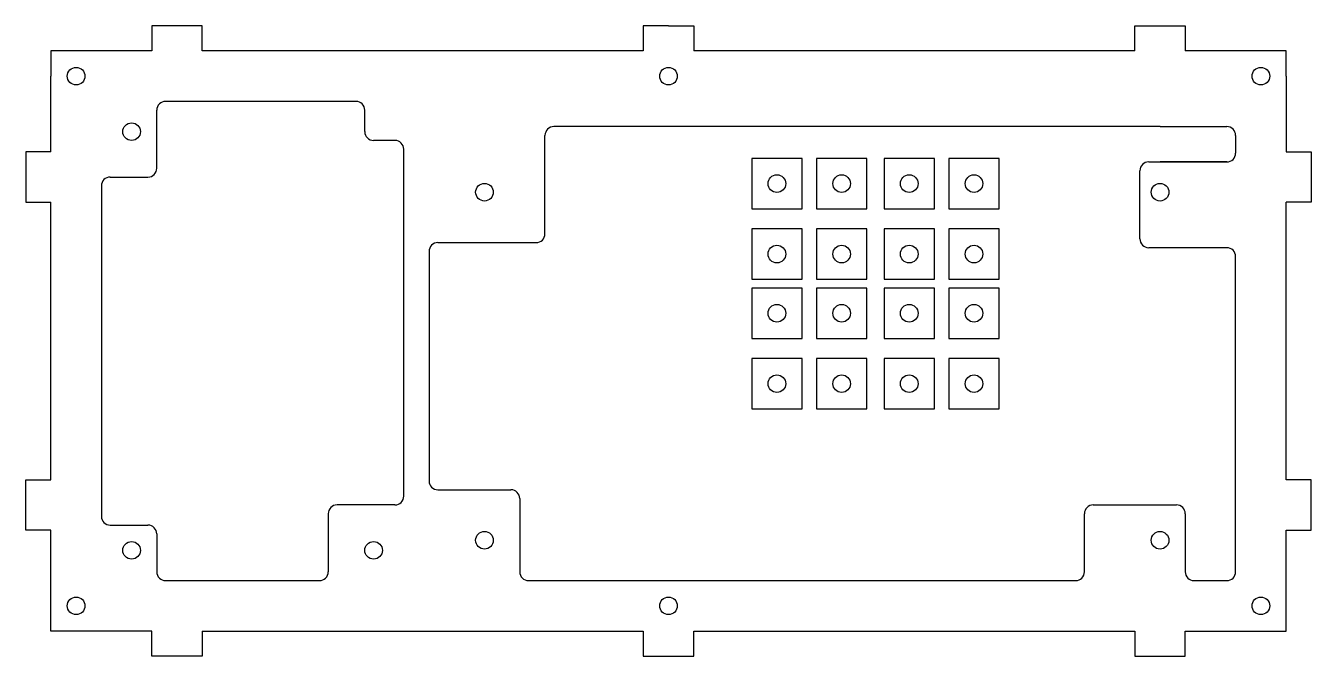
# Model space of a CAD drawing. Extents: x -10 to 245, y -10 to 115.
import ezdxf

# ---------------------------------------------------------------- set-up
doc = ezdxf.new("R2010")
doc.units = 0
doc.layers.get('0').update_dxf_attribs({"color": 253, "linetype": 'CONTINUOUS'})

msp = doc.modelspace()

# ---------------------------------------------------------------- linework, layer by layer
for p, q in [((15, 115), (15, 110)), ((25, 115), (15, 115)), ((25, 110), (25, 115)), ((117.5, 115), (112.5, 115)), ((112.5, 115), (112.5, 110)), ((117.5, 115), (122.5, 115)), ((122.5, 115), (122.5, 110)), ((210, 110), (210, 115)), ((210, 115), (220, 115)), ((220, 115), (220, 110)), ((-5, 110), (-5, 105)), ((15, 110), (-5, 110)), ((112.5, 110), (25, 110)), ((210, 110), (122.5, 110)), ((240, 110), (220, 110)), ((240, 105), (240, 110)), ((-5, 90), (-5, 105)), ((240, 105), (240, 90)), ((55.5, 100), (17.75, 100)), ((16, 86.75), (16, 98.25)), ((57.25, 94), (57.25, 98.25)), ((215, 95), (94.75, 95)), ((215, 95), (228.25, 95)), ((63.25, 92.25), (59, 92.25)), ((93, 73.75), (93, 93.25)), ((230, 93.25), (230, 89.75)), ((-10, 90), (-10, 80)), ((-5, 90), (-10, 90)), ((65, 21.75), (65, 90.5)), ((240, 90), (245, 90)), ((245, 90), (245, 80)), ((134, 88.7), (134, 78.7)), ((144, 88.7), (134, 88.7)), ((144, 78.7), (144, 88.7)), ((146.85, 88.7), (146.85, 78.7)), ((156.85, 88.7), (146.85, 88.7)), ((156.85, 78.7), (156.85, 88.7)), ((160.25, 88.7), (160.25, 78.7)), ((170.25, 88.7), (160.25, 88.7)), ((170.25, 78.7), (170.25, 88.7)), ((173.1, 88.7), (173.1, 78.7)), ((183.1, 88.7), (173.1, 88.7)), ((183.1, 78.7), (183.1, 88.7)), ((212.75, 88), (228.25, 88)), ((228.25, 88), (215, 88)), ((6.75, 85), (14.25, 85)), ((211, 72.75), (211, 86.25)), ((5, 83.25), (5, 17.75)), ((-10, 80), (-5, 80)), ((-5, 25), (-5, 80)), ((240, 25), (240, 80)), ((245, 80), (240, 80)), ((134, 78.7), (144, 78.7)), ((146.85, 78.7), (156.85, 78.7)), ((160.25, 78.7), (170.25, 78.7)), ((173.1, 78.7), (183.1, 78.7)), ((134, 74.74), (134, 64.74)), ((144, 74.74), (134, 74.74)), ((144, 64.74), (144, 74.74)), ((146.85, 74.74), (146.85, 64.74)), ((156.85, 74.74), (146.85, 74.74)), ((156.85, 64.74), (156.85, 74.74)), ((160.25, 74.74), (160.25, 64.74)), ((170.25, 74.74), (160.25, 74.74)), ((170.25, 64.74), (170.25, 74.74)), ((173.1, 74.74), (173.1, 64.74)), ((183.1, 74.74), (173.1, 74.74)), ((183.1, 64.74), (183.1, 74.74)), ((71.75, 72), (91.25, 72)), ((70, 70.25), (70, 24.75)), ((228.25, 71), (212.75, 71)), ((230, 13), (230, 69.25)), ((134, 64.74), (144, 64.74)), ((146.85, 64.74), (156.85, 64.74)), ((160.25, 64.74), (170.25, 64.74)), ((173.1, 64.74), (183.1, 64.74)), ((134, 63), (134, 53)), ((144, 63), (134, 63)), ((144, 53), (144, 63)), ((146.85, 63), (146.85, 53)), ((156.85, 63), (146.85, 63)), ((156.85, 53), (156.85, 63)), ((160.25, 63), (160.25, 53)), ((170.25, 63), (160.25, 63)), ((170.25, 53), (170.25, 63)), ((173.1, 63), (173.1, 53)), ((183.1, 63), (173.1, 63)), ((183.1, 53), (183.1, 63)), ((134, 53), (144, 53)), ((146.85, 53), (156.85, 53)), ((160.25, 53), (170.25, 53)), ((173.1, 53), (183.1, 53)), ((134, 49.04), (134, 39.04)), ((144, 49.04), (134, 49.04)), ((144, 39.04), (144, 49.04)), ((146.85, 49.04), (146.85, 39.04)), ((156.85, 49.04), (146.85, 49.04)), ((156.85, 39.04), (156.85, 49.04)), ((160.25, 49.04), (160.25, 39.04)), ((170.25, 49.04), (160.25, 49.04)), ((170.25, 39.04), (170.25, 49.04)), ((173.1, 49.04), (173.1, 39.04)), ((183.1, 49.04), (173.1, 49.04)), ((183.1, 39.04), (183.1, 49.04)), ((134, 39.04), (144, 39.04)), ((146.85, 39.04), (156.85, 39.04)), ((160.25, 39.04), (170.25, 39.04)), ((173.1, 39.04), (183.1, 39.04)), ((-10, 15), (-10, 25)), ((-10, 25), (-5, 25)), ((71.75, 23), (86.25, 23)), ((245, 25), (240, 25)), ((245, 15), (245, 25)), ((88, 21.25), (88, 6.75)), ((50, 18.25), (50, 6.75)), ((63.25, 20), (51.75, 20)), ((200, 6.75), (200, 18.25)), ((201.75, 20), (218.25, 20)), ((220, 18.25), (220, 6.75)), ((6.75, 16), (14.25, 16)), ((-5, 15), (-10, 15)), ((-5, 0), (-5, 15)), ((16, 14.25), (16, 6.75)), ((230, 6.75), (230, 13)), ((240, -5), (240, 15)), ((240, 15), (245, 15)), ((17.75, 5), (48.25, 5)), ((89.75, 5), (198.25, 5)), ((221.75, 5), (228.25, 5)), ((-5, -5), (-5, 0)), ((15, -5), (-5, -5)), ((15, -10), (15, -5)), ((25, -5), (25, -10)), ((25, -5), (112.5, -5)), ((112.5, -5), (112.5, -10)), ((122.5, -10), (122.5, -5)), ((122.5, -5), (210, -5)), ((210, -5), (210, -10)), ((220, -10), (220, -5)), ((220, -5), (240, -5)), ((25, -10), (15, -10)), ((112.5, -10), (117.5, -10)), ((117.5, -10), (122.5, -10)), ((210, -10), (220, -10))]:
    msp.add_line(p, q)
for centre in [(0, 105), (117.5, 105), (235, 105), (11, 94), (139, 83.7), (151.85, 83.7), (165.25, 83.7), (178.1, 83.7), (81, 82), (215, 82), (139, 69.74), (151.85, 69.74), (165.25, 69.74), (178.1, 69.74), (139, 58), (151.85, 58), (165.25, 58), (178.1, 58), (139, 44.04), (151.85, 44.04), (165.25, 44.04), (178.1, 44.04), (81, 13), (215, 13), (11, 11), (59, 11), (0, 0), (117.5, 0), (235, 0)]:
    msp.add_circle(centre, 1.75)
for centre, start, end in [((17.75, 98.25), 90, 180), ((55.5, 98.25), 0, 90), ((94.75, 93.25), 90, 180), ((228.25, 93.25), 0, 90), ((59, 94), 180, 270), ((63.25, 90.5), 0, 90), ((228.25, 89.75), 270, 360), ((14.25, 86.75), 270, 360), ((212.75, 86.25), 90, 180), ((6.75, 83.25), 90, 180), ((71.75, 70.25), 90, 180), ((91.25, 73.75), 270, 360), ((212.75, 72.75), 180, 270), ((228.25, 69.25), 0, 90), ((71.75, 24.75), 180, 270), ((86.25, 21.25), 360, 90), ((63.25, 21.75), 270, 360), ((51.75, 18.25), 90, 180), ((201.75, 18.25), 90, 180), ((218.25, 18.25), 360, 90), ((6.75, 17.75), 180, 270), ((14.25, 14.25), 360, 90), ((17.75, 6.75), 180, 270), ((48.25, 6.75), 270, 360), ((89.75, 6.75), 180, 270), ((198.25, 6.75), 270, 360), ((221.75, 6.75), 180, 270), ((228.25, 6.75), 270, 360)]:
    msp.add_arc(centre, 1.75, start, end)

doc.saveas('drawing.dxf')
